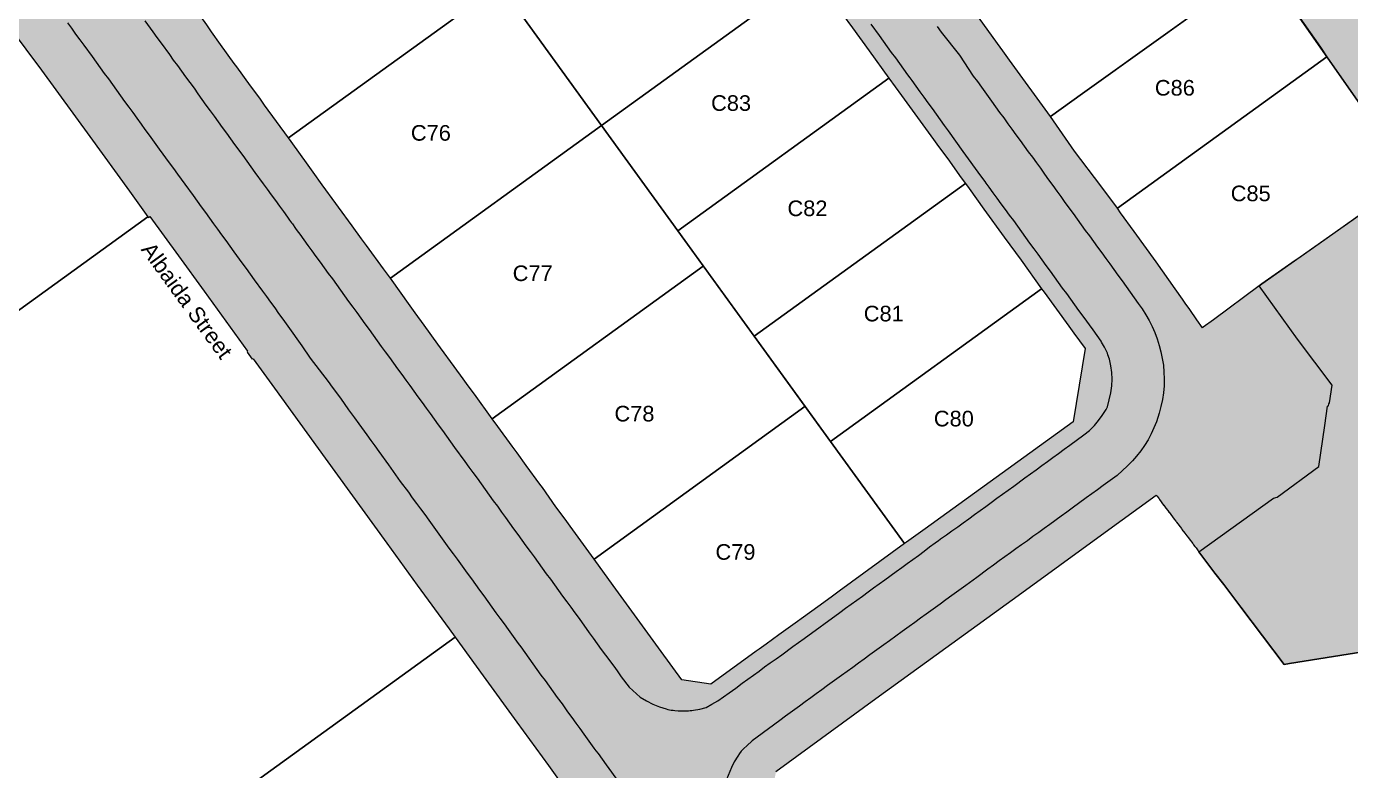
# Model space of a CAD drawing. Header units: metres. Extents: x 662613 to 666742, y 2728069 to 2732733.
# Drawn here: x 664559.8 to 664712.5, y 2730000.7 to 2730086.5 of the extents above; entities that cross this region are included whole.
import ezdxf
from ezdxf.enums import TextEntityAlignment as Align

# ---------------------------------------------------------------- set-up
doc = ezdxf.new("R2010")
doc.units = ezdxf.units.M
doc.header["$MEASUREMENT"] = 0
for name, color, linetype, lineweight in [('DQ_PLOT_ID', 252, 'Continuous', 18), ('DQ_Road_Name', 252, 'Continuous', 18), ('Rods Hatch_2024$0$DQ_ROADS', 8, 'Continuous', 13), ('Xref_DQ_MasterPlan_2024$0$DQ_PLOTS', 252, 'Continuous', 15), ('Xref_DQ_MasterPlan_2024$0$DQ_ROADS', 8, 'Continuous', 13)]:
    doc.layers.add(name, color=color, linetype=linetype, lineweight=lineweight)
doc.layers.add('Open area$0$INTENSIVE LANDSCAPING AND PLAZAS', color=7, linetype='Continuous', true_color=0xecf9e2)
doc.styles.add('DQ_Plot_ID', font='arial.ttf')
doc.styles.add('DQ_Plot_No', font='arial.ttf', dxfattribs={"height": 3})

# ---------------------------------------------------------------- blocks, each defined once
blk = doc.blocks.new('Xref_DQ_MasterPlan_2024$0$DQ_Roads_')
at = {"layer": 'Xref_DQ_MasterPlan_2024$0$DQ_ROADS'}
for points in [[(664573.446, 2730087.1429), (664574.3883, 2730085.8481), (664574.8584, 2730085.2136), (664575.3294, 2730084.5645), (664576.2915, 2730083.267), (664576.7475, 2730082.6077), (664577.2163, 2730081.9625), (664577.7087, 2730081.3175), (664578.1583, 2730080.6711), (664579.1383, 2730079.3714), (664579.5788, 2730078.7025), (664580.0411, 2730078.0643), (664580.5142, 2730077.4173), (664580.9888, 2730076.7709), (664581.469, 2730076.1295), (664581.9352, 2730075.4823), (664582.3988, 2730074.828), (664582.8642, 2730074.1757), (664583.3319, 2730073.526), (664583.7976, 2730072.888), (664584.7528, 2730071.6028), (664585.2208, 2730070.9419), (664585.6864, 2730070.2991), (664586.1537, 2730069.6436), (664587.0926, 2730068.3512), (664587.207, 2730068.1931), (664587.5611, 2730067.7038), (664588.0336, 2730067.0664), (664588.5131, 2730066.4144), (664588.9798, 2730065.7765), (664589.3251, 2730065.2946), (664589.445, 2730065.1274), (664589.9149, 2730064.4793), (664590.1548, 2730064.1565), (664590.3894, 2730063.8409), (664590.4733, 2730063.7195), (664590.8503, 2730063.1744), (664591.0327, 2730062.9289), (664591.3207, 2730062.5413), (664591.7864, 2730061.8802), (664592.269, 2730061.2386), (664592.7281, 2730060.594), (664593.1936, 2730059.9388), (664593.6696, 2730059.3009), (664594.1371, 2730058.6536), (664594.6146, 2730058.0073), (664595.0963, 2730057.3635), (664595.5564, 2730056.7128), (664596.0238, 2730056.0648), (664596.4911, 2730055.4166), (664596.9658, 2730054.7687), (664597.4388, 2730054.1233), (664597.9074, 2730053.4785), (664598.3779, 2730052.8252), (664598.8476, 2730052.1834), (664599.3255, 2730051.5299), (664599.7928, 2730050.8822), (664600.2593, 2730050.2355), (664600.7227, 2730049.5873), (664601.1973, 2730048.9422), (664601.6675, 2730048.2985), (664602.1325, 2730047.6548), (664602.6038, 2730047.0073), (664603.0859, 2730046.358), (664603.5531, 2730045.7104), (664604.0126, 2730045.0699), (664604.4851, 2730044.4194), (664604.958, 2730043.7693), (664605.4292, 2730043.1208), (664605.8972, 2730042.4736), (664606.3627, 2730041.8314), (664606.8343, 2730041.1804), (664607.3052, 2730040.5267), (664607.7732, 2730039.8817), (664608.2465, 2730039.2364), (664608.7144, 2730038.5867), (664609.1908, 2730037.94), (664610.3589, 2730036.3275), (664610.8354, 2730035.6678), (664611.3043, 2730035.0259), (664611.7803, 2730034.3801), (664612.2429, 2730033.7378), (664612.7144, 2730033.082), (664613.1839, 2730032.4366), (664613.6488, 2730031.795), (664614.1188, 2730031.1438), (664614.5907, 2730030.4876), (664615.0519, 2730029.844), (664615.5279, 2730029.1973), (664615.9968, 2730028.5465), (664616.4635, 2730027.9036), (664617.405, 2730026.5999), (664617.8832, 2730025.9403), (664618.3437, 2730025.3025), (664618.8159, 2730024.664), (664619.2937, 2730024.0096), (664619.7658, 2730023.3719), (664620.2281, 2730022.731), (664620.7025, 2730022.0736), (664621.1623, 2730021.4316), (664621.6369, 2730020.7787), (664622.1113, 2730020.1304), (664622.5737, 2730019.496), (664623.0532, 2730018.8625), (664623.5566, 2730018.2135), (664624.6886, 2730016.5705), (664625.162, 2730015.9259), (664625.6317, 2730015.2789), (664626.1084, 2730014.6293), (664626.5843, 2730013.9901), (664627.5548, 2730012.719), (664627.9504, 2730012.1788), (664628.3883, 2730011.4917), (664629.3092, 2730010.2714), (664630.5929, 2730009.1209), (664631.315, 2730008.6951), (664632.0576, 2730008.3263), (664632.8056, 2730008.0379), (664633.5782, 2730007.7776), (664633.7747, 2730007.7276), (664633.9734, 2730007.6808), (664634.1731, 2730007.6493), (664634.3744, 2730007.621), (664634.5718, 2730007.5974), (664634.9681, 2730007.5671), (664635.1669, 2730007.5604), (664635.9567, 2730007.5667), (664636.1529, 2730007.5659), (664636.3487, 2730007.5788), (664636.5513, 2730007.592), (664636.7389, 2730007.6208), (664637.4631, 2730007.7391), (664638.2058, 2730007.9354), (664638.8655, 2730008.3236), (664639.548, 2730008.7122), (664640.2015, 2730009.1615), (664640.8578, 2730009.6342), (664641.6247, 2730010.1883), (664642.366, 2730010.7382), (664643.0164, 2730011.2042), (664643.6606, 2730011.6894), (664644.3065, 2730012.1478), (664644.9453, 2730012.6207), (664645.5968, 2730013.0921), (664646.256, 2730013.552), (664646.9064, 2730014.0055), (664648.1999, 2730014.9674), (664648.8475, 2730015.4556), (664649.5015, 2730015.9047), (664653.63, 2730018.9107), (664654.2821, 2730019.3908), (664654.931, 2730019.848), (664655.5701, 2730020.3149), (664656.2197, 2730020.7949), (664656.8785, 2730021.2716), (664657.5123, 2730021.7345), (664658.801, 2730022.6715), (664660.0933, 2730023.6208), (664660.7543, 2730024.0764), (664661.3845, 2730024.5532), (664662.0355, 2730025.0177), (664662.7, 2730025.4915), (664663.3289, 2730025.9882), (664663.9732, 2730026.475), (664664.6133, 2730026.9347), (664664.7781, 2730027.0507), (664664.943, 2730027.1666), (664665.2396, 2730027.391), (664665.8976, 2730027.8686), (664666.5494, 2730028.3328), (664667.2054, 2730028.796), (664667.8482, 2730029.2496), (664668.4984, 2730029.7195), (664669.1481, 2730030.1864), (664669.7906, 2730030.6489), (664670.439, 2730031.1268), (664671.0823, 2730031.5971), (664671.7321, 2730032.0721), (664672.3767, 2730032.542), (664673.0265, 2730033.0104), (664673.6741, 2730033.4865), (664674.9652, 2730034.4213), (664675.6069, 2730034.9044), (664676.2605, 2730035.3675), (664676.9128, 2730035.8358), (664677.5591, 2730036.3039), (664678.1958, 2730036.7732), (664678.8395, 2730037.2532), (664679.5019, 2730037.7235), (664680.1434, 2730038.2061), (664681.7484, 2730039.3818), (664682.3996, 2730039.8735), (664682.7479, 2730040.2353), (664682.9725, 2730040.4687), (664683.3104, 2730040.8551), (664683.4611, 2730041.0275), (664683.8543, 2730041.6253), (664684.3303, 2730042.3073), (664684.4142, 2730042.4558), (664684.464, 2730042.6105), (664684.6781, 2730043.44), (664684.8671, 2730044.2247), (664684.9734, 2730045.0285), (664685.0356, 2730045.8134), (664685.0003, 2730046.5952), (664684.8865, 2730047.3639), (664684.7067, 2730048.1087), (664684.536, 2730048.6113), (664684.4643, 2730048.8224), (664684.1465, 2730049.5015), (664683.8052, 2730050.0819), (664683.7518, 2730050.1728), (664683.299, 2730050.8287), (664682.8214, 2730051.4795), (664681.6604, 2730053.0859), (664681.1849, 2730053.7287), (664680.7127, 2730054.3778), (664680.2486, 2730055.0268), (664679.7765, 2730055.6717), (664679.3006, 2730056.3201), (664678.3665, 2730057.6142), (664677.8952, 2730058.2638), (664677.4263, 2730058.9105), (664676.9552, 2730059.5589), (664676.4843, 2730060.2049), (664676.0124, 2730060.8536), (664675.5425, 2730061.5016), (664675.0755, 2730062.1456), (664674.6034, 2730062.7944), (664674.1337, 2730063.4401), (664673.6629, 2730064.0905), (664673.1859, 2730064.7351), (664672.7075, 2730065.3787), (664672.2229, 2730066.0237), (664671.7583, 2730066.6617), (664671.2905, 2730067.3123), (664670.8217, 2730067.9578), (664670.4958, 2730068.4105), (664670.3562, 2730068.6045), (664669.8812, 2730069.2561), (664667.8247, 2730072.0616), (664666.1439, 2730074.429), (664665.6901, 2730075.072), (664665.2232, 2730075.7198), (664664.759, 2730076.3673), (664664.2881, 2730077.0188), (664663.8174, 2730077.6673), (664663.3485, 2730078.3155), (664662.8859, 2730078.956), (664662.4107, 2730079.6095), (664661.9416, 2730080.2571), (664661.7118, 2730080.5695), (664661.4676, 2730080.9013), (664661.001, 2730081.5486), (664660.5244, 2730082.1987), (664660.0611, 2730082.8464), (664659.5911, 2730083.4932), (664659.1182, 2730084.1389), (664658.6517, 2730084.7827), (664658.1717, 2730085.4332), (664657.2377, 2730086.7309)], [(664664.8542, 2730086.4814), (664665.3105, 2730085.8422), (664667.425, 2730083.1675), (664668.9955, 2730080.7691), (664669.4772, 2730080.132), (664669.9556, 2730079.4809), (664671.1058, 2730077.879), (664671.5823, 2730077.2283), (664672.0453, 2730076.5659), (664672.526, 2730075.9283), (664672.9899, 2730075.2721), (664673.4465, 2730074.6348), (664673.922, 2730073.9827), (664674.4083, 2730073.3333), (664674.8719, 2730072.6832), (664675.3309, 2730072.0356), (664675.8212, 2730071.3963), (664676.3079, 2730070.7511), (664676.7718, 2730070.1217), (664677.2151, 2730069.4434), (664677.6873, 2730068.8094), (664678.1619, 2730068.1541), (664678.6235, 2730067.5005), (664679.1062, 2730066.8694), (664679.5695, 2730066.1998), (664680.5203, 2730064.9165), (664680.967, 2730064.2683), (664681.4494, 2730063.6178), (664681.9245, 2730062.9589), (664682.3923, 2730062.3227), (664682.8684, 2730061.6734), (664683.346, 2730061.0303), (664683.8307, 2730060.3874), (664684.2867, 2730059.7368), (664684.7387, 2730059.111), (664685.2218, 2730058.4422), (664685.6894, 2730057.7998), (664686.1645, 2730057.1404), (664686.6329, 2730056.496), (664687.1062, 2730055.8495), (664687.5599, 2730055.2048), (664688.0271, 2730054.5514), (664688.4735, 2730053.8997), (664688.9018, 2730053.2314), (664689.3019, 2730052.5542), (664689.6471, 2730051.8762), (664689.9459, 2730051.1773), (664690.2076, 2730050.4516), (664690.4455, 2730049.704), (664690.6424, 2730048.9526), (664690.8018, 2730048.1837), (664690.9252, 2730047.4055), (664690.9944, 2730046.6226), (664691.0214, 2730045.8336), (664691.0033, 2730045.0397), (664690.9278, 2730044.2448), (664690.8133, 2730043.4525), (664690.6488, 2730042.6611), (664690.4375, 2730041.8833), (664690.131, 2730040.8884), (664689.8405, 2730040.1768), (664689.516, 2730039.4921), (664689.1583, 2730038.8144), (664688.7609, 2730038.1665), (664688.3168, 2730037.542), (664687.8426, 2730036.9354), (664687.3696, 2730036.3904), (664686.7793, 2730035.8264), (664685.5973, 2730034.6968), (664683.9898, 2730033.5324), (664683.3397, 2730033.0509), (664682.6791, 2730032.58), (664682.0417, 2730032.1144), (664680.4229, 2730030.9404), (664679.7796, 2730030.4704), (664679.138, 2730030.0046), (664677.826, 2730029.0587), (664677.1893, 2730028.6027), (664676.5473, 2730028.127), (664675.8862, 2730027.6485), (664675.2453, 2730027.1825), (664674.5786, 2730026.7061), (664673.9178, 2730026.2457), (664673.2827, 2730025.7832), (664671.9905, 2730024.8424), (664671.3364, 2730024.3624), (664670.6999, 2730023.897), (664669.4054, 2730022.9539), (664668.1259, 2730022.0069), (664666.5122, 2730020.8489), (664665.8365, 2730020.3479), (664665.1854, 2730019.8765), (664663.5664, 2730018.7067), (664662.9173, 2730018.2271), (664662.2659, 2730017.7569), (664661.6005, 2730017.2826), (664660.7914, 2730016.6952), (664659.3276, 2730015.6257), (664658.6727, 2730015.16), (664657.0563, 2730014.008), (664656.4175, 2730013.527), (664655.7511, 2730013.0534), (664655.0991, 2730012.568), (664654.4732, 2730012.1052), (664653.8141, 2730011.6271), (664652.1987, 2730010.4794), (664651.5565, 2730009.9997), (664650.8978, 2730009.5142), (664650.2508, 2730009.0553), (664649.613, 2730008.5897), (664648.9573, 2730008.1066), (664647.3446, 2730006.9288), (664646.7127, 2730006.4634), (664645.4035, 2730005.4938), (664644.0891, 2730004.5347), (664643.5112, 2730004.0823), (664642.8985, 2730003.5137), (664642.5606, 2730003.2168), (664642.2393, 2730002.902), (664642.0278, 2730002.6209), (664641.8363, 2730002.3258), (664641.4409, 2730001.6829), (664641.1073, 2730001.0275), (664640.5444, 2729999.6278)], [(664628.1308, 2729999.3573), (664626.711, 2730001.3313), (664626.2298, 2730001.972), (664625.7643, 2730002.6233), (664625.5299, 2730002.9436), (664625.2955, 2730003.2639), (664624.1352, 2730004.863), (664623.6556, 2730005.513), (664623.213, 2730006.1506), (664622.7409, 2730006.8091), (664622.256, 2730007.4562), (664621.9321, 2730007.9067), (664621.6236, 2730008.3556), (664621.0499, 2730009.1079), (664620.6027, 2730009.7517), (664620.1421, 2730010.3939), (664619.6575, 2730011.0456), (664619.1874, 2730011.6897), (664618.7273, 2730012.3333), (664618.2611, 2730012.9749), (664617.7874, 2730013.6322), (664617.3192, 2730014.2818), (664616.8567, 2730014.9297), (664616.5701, 2730015.3417), (664615.3935, 2730016.9399), (664614.925, 2730017.5849), (664614.4545, 2730018.2312), (664613.9894, 2730018.8751), (664613.5169, 2730019.527), (664613.0448, 2730020.1795), (664612.5886, 2730020.8117), (664612.1037, 2730021.4681), (664611.6339, 2730022.1123), (664611.1699, 2730022.7666), (664610.6907, 2730023.4261), (664609.517, 2730025.0415), (664609.0437, 2730025.6837), (664608.5756, 2730026.3183), (664607.9962, 2730027.1233), (664607.4049, 2730027.922), (664606.2371, 2730029.5332), (664605.7767, 2730030.1888), (664605.3097, 2730030.8403), (664604.8286, 2730031.4743), (664604.3438, 2730032.1255), (664603.8992, 2730032.778), (664602.9485, 2730034.0186), (664601.6178, 2730035.9109), (664600.4835, 2730037.4695), (664600.0192, 2730038.1106), (664599.5619, 2730038.7365), (664599.099, 2730039.3719), (664598.1656, 2730040.672), (664597.693, 2730041.3303), (664596.9849, 2730042.2815), (664596.0597, 2730043.5972), (664595.0892, 2730044.8985), (664594.6306, 2730045.5324), (664592.5495, 2730048.2457), (664591.622, 2730049.6673), (664591.0473, 2730050.4653), (664590.5717, 2730051.119), (664589.4054, 2730052.7351), (664588.9342, 2730053.3856), (664588.4762, 2730054.0194), (664587.992, 2730054.6797), (664587.5207, 2730055.3272), (664587.0559, 2730055.9659), (664586.1085, 2730057.2693), (664585.6359, 2730057.9315), (664585.1748, 2730058.5578), (664584.7056, 2730059.2046), (664583.767, 2730060.4983), (664583.2886, 2730061.1478), (664582.8232, 2730061.7952), (664582.3519, 2730062.4446), (664581.8924, 2730063.1014), (664581.4166, 2730063.7391), (664580.9453, 2730064.392), (664580.4844, 2730065.0387), (664580.0123, 2730065.693), (664579.5385, 2730066.3342), (664579.0647, 2730066.9844), (664578.126, 2730068.2793), (664577.2683, 2730069.4426), (664576.7909, 2730070.0955), (664576.3233, 2730070.7418), (664575.1623, 2730072.3388), (664574.0009, 2730073.9485), (664573.5119, 2730074.6146), (664573.0725, 2730075.2278), (664572.5928, 2730075.8884), (664572.1118, 2730076.542), (664571.6377, 2730077.1913), (664571.1665, 2730077.8339), (664570.7029, 2730078.4814), (664570.2385, 2730079.1216), (664569.7711, 2730079.7751), (664569.3002, 2730080.4362), (664568.8242, 2730081.0764), (664568.3549, 2730081.7274), (664567.8863, 2730082.3759), (664567.4216, 2730083.0136), (664566.4575, 2730084.3179), (664565.9873, 2730084.9555), (664565.514, 2730085.6078), (664565.0324, 2730086.271), (664564.5831, 2730086.8999)]]:
    blk.add_lwpolyline(points, dxfattribs=at)
blk = doc.blocks.new('Xref_DQ_MasterPlan_2024')
at = {"layer": 'Xref_DQ_MasterPlan_2024$0$DQ_PLOTS'}
for points in [[(664732.55, 2730017.33), (664705.49, 2730013.02), (664704.87, 2730012.92), (664699.85, 2730019.53), (664697.88, 2730022.12), (664696.88, 2730023.45), (664695.03, 2730025.91), (664703.61, 2730032.08), (664704.05, 2730032.2), (664708.86, 2730035.73), (664709.55, 2730040.45), (664709.85, 2730042.71), (664709.98, 2730042.72), (664710.02, 2730042.97), (664710.1, 2730043.07), (664710.38, 2730045.12), (664706.4, 2730050.43), (664701.99, 2730056.59), (664702.3, 2730056.79), (664719.59, 2730068.97), (664702.34, 2730093.64)], [(664557.92, 2730086.3), (664561.55, 2730081.44), (664567.13, 2730073.79), (664571.7, 2730067.47), (664573.82, 2730064.51), (664573.82, 2730064.51), (664487.7, 2730002.22)], [(664487.7, 2730002.22), (664573.82, 2730064.51), (664573.86, 2730064.45), (664574.04, 2730064.57), (664577.34, 2730060.02), (664580.32, 2730055.94), (664585.31, 2730049.03), (664585.27, 2730049), (664585.31, 2730048.95), (664585.25, 2730048.91), (664585.84, 2730048.1), (664585.88, 2730048.14), (664585.9, 2730048.12), (664585.94, 2730048.15), (664588.41, 2730044.76), (664594.26, 2730036.69), (664601.38, 2730026.89), (664604.87, 2730022.05), (664608.56, 2730017.02), (664609.25, 2730016.06), (664520.16, 2729951.62)], [(664646.25, 2730000.55), (664657.78, 2730008.97), (664674.62, 2730021.18), (664683.38, 2730027.55), (664686.18, 2730029.59), (664690.1, 2730032.43), (664690.1, 2730032.43), (664690.12, 2730032.41), (664690.16, 2730032.35), (664690.17, 2730032.34), (664690.2, 2730032.3), (664690.43, 2730032), (664690.48, 2730031.93), (664690.96, 2730031.29), (664690.98, 2730031.26), (664691.22, 2730030.94), (664691.43, 2730030.67), (664691.57, 2730030.48), (664691.59, 2730030.46), (664691.97, 2730029.95), (664691.99, 2730029.93), (664692.17, 2730029.68), (664692.35, 2730029.45), (664692.39, 2730029.4), (664692.45, 2730029.31), (664693, 2730028.58), (664693.05, 2730028.52), (664693.07, 2730028.49), (664693.42, 2730028.03), (664693.65, 2730027.73), (664693.82, 2730027.5), (664693.9, 2730027.4), (664694.32, 2730026.84), (664694.41, 2730026.72), (664694.57, 2730026.51), (664694.69, 2730026.36), (664694.87, 2730026.11), (664694.95, 2730026.01), (664694.99, 2730025.95), (664695.02, 2730025.92), (664695.03, 2730025.91), (664696.88, 2730023.45), (664697.88, 2730022.12), (664699.85, 2730019.53), (664704.87, 2730012.92), (664705.49, 2730013.02), (664732.55, 2730017.33)], [(664520.16, 2729951.62), (664609.25, 2730016.06), (664612.47, 2730011.6), (664616.37, 2730006.26), (664620.01, 2730001.25), (664622.98, 2729997.11)]]:
    blk.add_lwpolyline(points, dxfattribs=at)
for points in [[(664614.39, 2730091.25), (664590.04, 2730073.63), (664587.27, 2730077.4), (664586.73, 2730078.21), (664585.65, 2730079.65), (664584.07, 2730081.82), (664583.77, 2730082.22), (664582.2, 2730084.41), (664581.16, 2730085.88), (664580.6, 2730086.67), (664578.94, 2730089.03), (664578.35, 2730089.86), (664602.67, 2730107.45), (664614.39, 2730091.25)], [(664667.87, 2730089.93), (664692.25, 2730107.56), (664698.19, 2730099.4), (664702.25, 2730093.8), (664702.34, 2730093.64), (664681.61, 2730078.74), (664677.91, 2730076.08), (664673.2, 2730082.59), (664672.43, 2730083.67), (664672.11, 2730084.11), (664669.28, 2730087.99), (664669.14, 2730088.18), (664669.02, 2730088.34), (664668.91, 2730088.51), (664667.87, 2730089.93)], [(664650.46, 2730092.65), (664650.45, 2730092.65), (664626.14, 2730075.06), (664617.06, 2730087.59), (664635.71, 2730101.03), (664638.83, 2730096.8), (664644.46, 2730100.91), (664646.46, 2730098.18), (664648.4, 2730095.52), (664649.97, 2730093.34), (664650.46, 2730092.65)], [(664709.79, 2730082.99), (664685.62, 2730065.51), (664683.72, 2730068.12), (664680.66, 2730072.12), (664677.91, 2730076.08), (664681.61, 2730078.74), (664689.55, 2730084.44), (664693.73, 2730087.45), (664702.34, 2730093.64), (664709.03, 2730084.08), (664709.79, 2730082.99)], [(664659.28, 2730080.52), (664634.94, 2730062.91), (664626.14, 2730075.06), (664650.45, 2730092.65), (664650.46, 2730092.65), (664650.93, 2730092), (664652.7, 2730089.59), (664655.07, 2730086.32), (664657, 2730083.67), (664659.28, 2730080.52)], [(664617.06, 2730087.59), (664626.14, 2730075.06), (664601.78, 2730057.44), (664601, 2730058.53), (664599.03, 2730061.21), (664598.46, 2730062.01), (664597.39, 2730063.48), (664595.81, 2730065.63), (664595.5, 2730066.05), (664593.93, 2730068.21), (664592.86, 2730069.67), (664592.29, 2730070.47), (664590.35, 2730073.2), (664590.04, 2730073.63), (664614.39, 2730091.25), (664617.05, 2730087.58), (664617.06, 2730087.59)], [(664685.62, 2730065.51), (664709.79, 2730082.99), (664714.62, 2730076.07), (664717.66, 2730071.73), (664719.59, 2730068.97), (664708.89, 2730061.43), (664706.8, 2730059.96), (664706.44, 2730059.7), (664706.14, 2730059.49), (664702.3, 2730056.79), (664701.99, 2730056.59), (664696.69, 2730052.66), (664695.53, 2730051.79), (664695.42, 2730051.72), (664694.78, 2730052.66), (664693.97, 2730053.84), (664693.45, 2730054.59), (664693.15, 2730055.02), (664692.28, 2730056.24), (664690.08, 2730059.32), (664687.55, 2730062.84), (664686, 2730064.99), (664685.62, 2730065.51)], [(664668.1, 2730068.38), (664643.74, 2730050.76), (664634.94, 2730062.91), (664659.28, 2730080.52), (664660.71, 2730078.53), (664664.43, 2730073.43), (664665.01, 2730072.64), (664666.05, 2730071.2), (664667.62, 2730069.03), (664668.1, 2730068.38)], [(664637.87, 2730058.86), (664637.85, 2730058.85), (664613.52, 2730041.25), (664611.47, 2730044.07), (664610.76, 2730045.05), (664610.18, 2730045.85), (664609.14, 2730047.28), (664607.57, 2730049.44), (664607.26, 2730049.86), (664605.69, 2730052.03), (664604.64, 2730053.46), (664604.07, 2730054.26), (664601.78, 2730057.44), (664626.14, 2730075.06), (664634.94, 2730062.91), (664637.87, 2730058.86)], [(664676.89, 2730056.23), (664652.54, 2730038.62), (664643.74, 2730050.76), (664668.1, 2730068.38), (664668.52, 2730067.81), (664670.23, 2730065.42), (664672.58, 2730062.18), (664674.51, 2730059.52), (664676.89, 2730056.23)], [(664649.6, 2730042.67), (664649.57, 2730042.64), (664625.27, 2730025.06), (664622.51, 2730028.87), (664621.93, 2730029.66), (664620.88, 2730031.1), (664619.33, 2730033.3), (664619.01, 2730033.71), (664617.43, 2730035.86), (664616.4, 2730037.3), (664615.83, 2730038.09), (664614.19, 2730040.33), (664613.52, 2730041.25), (664637.85, 2730058.85), (664637.87, 2730058.86), (664643.74, 2730050.76), (664649.6, 2730042.67)], [(664661.07, 2730026.84), (664652.54, 2730038.62), (664676.89, 2730056.23), (664677.18, 2730055.83), (664680.04, 2730051.91), (664680.6, 2730051.12), (664681.89, 2730049.34), (664680.54, 2730040.89), (664663.46, 2730028.56), (664661.29, 2730027), (664661.07, 2730026.84)], [(664625.27, 2730025.06), (664649.57, 2730042.64), (664649.6, 2730042.67), (664652.54, 2730038.62), (664661.07, 2730026.84), (664653.54, 2730021.35), (664652.77, 2730020.79), (664651.33, 2730019.73), (664649.15, 2730018.17), (664648.74, 2730017.87), (664646.56, 2730016.31), (664645.1, 2730015.24), (664644.31, 2730014.68), (664643.97, 2730014.44), (664638.75, 2730010.62), (664635.38, 2730011.14), (664633.01, 2730014.4), (664627.49, 2730022), (664625.27, 2730025.06)]]:
    blk.add_lwpolyline(points, close=True, dxfattribs=at)
blk.add_blockref('Xref_DQ_MasterPlan_2024$0$DQ_Roads_', (0, 0))
blk = doc.blocks.new('Open area')
at = {"layer": 'Open area$0$INTENSIVE LANDSCAPING AND PLAZAS'}
blk.add_hatch(color=256, dxfattribs=at).paths.add_polyline_path([(664870.89, 2729979.18), (664870.32, 2729979.6), (664869.75, 2729980.03), (664867.1, 2729976.38), (664860.95, 2729967.92), (664857.5, 2729963.17), (664855.93, 2729960.97), (664852.58, 2729956.3), (664851.48, 2729957.14), (664851.37, 2729956.98), (664849.45, 2729954.14), (664848.9, 2729953.4), (664844.75, 2729947.51), (664843.89, 2729946.29), (664843.13, 2729945.21), (664841.21, 2729942.49), (664839.89, 2729940.61), (664839.68, 2729940.35), (664833.88, 2729932.12), (664788.41, 2729960.8), (664786.73, 2729973), (664786, 2729977.84), (664784.3, 2729988.89), (664783.67, 2729992.97), (664778.75, 2730024.97), (664760.14, 2730021.89), (664738.02, 2730018.23), (664733.15, 2730017.42), (664732.55, 2730017.33), (664705.49, 2730013.02), (664704.87, 2730012.92), (664699.85, 2730019.53), (664697.88, 2730022.12), (664696.88, 2730023.45), (664695.03, 2730025.91), (664703.61, 2730032.08), (664704.05, 2730032.2), (664708.86, 2730035.73), (664709.55, 2730040.45), (664709.85, 2730042.71), (664709.98, 2730042.72), (664710.02, 2730042.97), (664710.1, 2730043.07), (664710.38, 2730045.12), (664706.4, 2730050.43), (664701.99, 2730056.59), (664702.3, 2730056.79), (664719.59, 2730068.97), (664702.34, 2730093.64), (664702.25, 2730093.8), (664698.19, 2730099.4), (664685.38, 2730117.03), (664674.63, 2730131.83), (664669.47, 2730138.94), (664666.2, 2730143.46), (664636.56, 2730184.37), (664635.27, 2730186.16), (664611.61, 2730181.75), (664607.73, 2730206.38), (664614.83, 2730207.56), (664625.99, 2730209.43), (664646.25, 2730212.82), (664659.79, 2730215.08), (664661.11, 2730206.71), (664661.55, 2730203.98), (664663.28, 2730193.02), (664665.18, 2730181.04), (664665.32, 2730180.15), (664665.36, 2730180.13), (664670.98, 2730176.09), (664679.65, 2730170.31), (664681.99, 2730156.81), (664693.58, 2730148.36), (664721.96, 2730153.02), (664726.06, 2730153.7), (664756.09, 2730158.63), (664762.8, 2730159.73), (664763.39, 2730156.01), (664764.98, 2730146.02), (664768.55, 2730123.57), (664769.11, 2730120.01), (664771.88, 2730117.98), (664780.6, 2730111.6), (664798.26, 2730114.52), (664798.33, 2730114.53), (664798.36, 2730114.54), (664798.75, 2730112.31), (664805.74, 2730113.41), (664807.86, 2730099.37), (664817.38, 2730092.44), (664829.58, 2730083.64), (664852.53, 2730066.92), (664858.9, 2730062.34), (664880.1, 2730046.89), (664884.63, 2730043.65), (664896.15, 2730035.23), (664898.32, 2730033.7), (664905.34, 2730028.59), (664904.77, 2730028.49), (664904.54, 2730028.19), (664904.46, 2730028.07), (664904.17, 2730027.67), (664898.59, 2730019.36), (664895.93, 2730015.62), (664892.97, 2730011.45), (664892.05, 2730009.95), (664889.58, 2730005.94), (664888.34, 2730003.92), (664888.26, 2730003.81), (664887.88, 2730003.3), (664887.69, 2730003.04), (664886.16, 2730000.98), (664885.3, 2729999.82), (664882.57, 2729996.14), (664873.85, 2729983.28), (664870.89, 2729979.18)], flags=0)
blk = doc.blocks.new('Rods Hatch_2024')
at = {"layer": 'Rods Hatch_2024$0$DQ_ROADS'}
h = blk.add_hatch(color=254, dxfattribs=at)
h.dxf.hatch_style = 1
h.paths.add_polyline_path([(664633.01, 2730014.4), (664627.49, 2730022), (664625.27, 2730025.06), (664622.51, 2730028.87), (664621.93, 2730029.66), (664620.88, 2730031.1), (664619.33, 2730033.3), (664619.01, 2730033.71), (664617.43, 2730035.86), (664616.4, 2730037.3), (664615.83, 2730038.09), (664614.19, 2730040.33), (664613.52, 2730041.25), (664611.47, 2730044.07), (664610.76, 2730045.05), (664610.18, 2730045.85), (664609.14, 2730047.28), (664607.57, 2730049.44), (664607.26, 2730049.86), (664605.69, 2730052.03), (664604.64, 2730053.46), (664604.07, 2730054.26), (664601.78, 2730057.44), (664601, 2730058.53), (664599.03, 2730061.21), (664598.46, 2730062.01), (664597.39, 2730063.48), (664595.81, 2730065.63), (664595.5, 2730066.05), (664593.93, 2730068.21), (664592.86, 2730069.67), (664592.29, 2730070.47), (664590.35, 2730073.2), (664590.04, 2730073.63), (664587.27, 2730077.4), (664586.73, 2730078.21), (664585.65, 2730079.65), (664584.07, 2730081.82), (664583.77, 2730082.22), (664582.2, 2730084.41), (664581.16, 2730085.88), (664580.6, 2730086.67), (664578.94, 2730089.03), (664578.35, 2730089.86), (664578.18, 2730090.1), (664576.47, 2730092.36), (664575.72, 2730093.44), (664574.71, 2730094.85), (664572.1, 2730098.47), (664571.63, 2730099.14), (664570.16, 2730101.27), (664568.06, 2730104.27), (664567.77, 2730104.95), (664567.19, 2730106.4), (664566.88, 2730107.27), (664566.53, 2730108.4), (664566.41, 2730108.98), (664566.14, 2730110.58), (664565.99, 2730111.67), (664565.86, 2730113), (664565.88, 2730114.27), (664565.96, 2730115.57), (664566.34, 2730117.9), (664566.69, 2730119.37), (664566.9, 2730120.09), (664567.42, 2730121.52), (664567.85, 2730122.51), (664568.21, 2730123.22), (664568.59, 2730124.01), (664569.07, 2730124.82), (664569.78, 2730125.97), (664570.62, 2730127.18), (664571.71, 2730128.77), (664572.22, 2730129.51), (664573.05, 2730130.72), (664573.74, 2730131.72), (664574.48, 2730132.84), (664575.46, 2730134.3), (664576.05, 2730135.2), (664576.99, 2730136.58), (664578.49, 2730138.77), (664578.79, 2730139.21), (664580.3, 2730141.45), (664581.27, 2730142.91), (664581.84, 2730143.73), (664583.19, 2730145.74), (664583.43, 2730146.1), (664584.23, 2730147.3), (664585.19, 2730148.69), (664586.18, 2730150.18), (664586.67, 2730150.88), (664587.21, 2730151.68), (664588.21, 2730153.16), (664589.71, 2730155.36), (664589.99, 2730155.81), (664591.48, 2730158.02), (664592.46, 2730159.48), (664593.03, 2730160.29), (664594.48, 2730162.44), (664594.65, 2730162.69), (664595.52, 2730163.97), (664597.13, 2730166.39), (664597.85, 2730167.54), (664599.04, 2730169.31), (664600.65, 2730171.71), (664602.05, 2730173.79), (664602.54, 2730174.5), (664603.98, 2730176.63), (664605.55, 2730178.96), (664606.77, 2730180.68), (664606.95, 2730180.98), (664609.99, 2730181.47), (664611.61, 2730181.75), (664607.73, 2730206.38), (664603.05, 2730205.66), (664602.41, 2730209.86), (664601.71, 2730214.23), (664600.63, 2730220.93), (664600.04, 2730224.79), (664599.31, 2730229.33), (664598.51, 2730234.3), (664596.59, 2730246.64), (664595.78, 2730252.02), (664595.25, 2730256.11), (664595.31, 2730257.34), (664595.45, 2730259.45), (664595.47, 2730260.12), (664595.64, 2730261.21), (664595.97, 2730262.49), (664596.37, 2730263.47), (664597.34, 2730264.91), (664604.82, 2730266.1), (664602.32, 2730284.33), (664597.99, 2730283.65), (664595.59, 2730283.27), (664591.62, 2730282.64), (664590.45, 2730282.45), (664587.05, 2730281.91), (664582.33, 2730281.17), (664572.92, 2730279.69), (664571.19, 2730279.42), (664569.93, 2730279.22), (664566.85, 2730278.74), (664565.07, 2730278.46), (664563.97, 2730278.28), (664557.08, 2730277.18), (664551.26, 2730276.28), (664541.5, 2730274.74), (664536.04, 2730273.87), (664534.23, 2730273.58), (664529.08, 2730272.74), (664526.99, 2730272.41), (664526.47, 2730272.33), (664526.11, 2730272.27), (664524.94, 2730272.09), (664518.03, 2730271.02), (664516.67, 2730270.81), (664513.91, 2730270.38), (664512.17, 2730270.1), (664507.65, 2730269.39), (664504.02, 2730268.82), (664498.4, 2730267.93), (664495.7, 2730267.5), (664493.96, 2730267.23), (664491.71, 2730266.88), (664490.72, 2730266.72), (664490.72, 2730266.69), (664490.33, 2730266.63), (664490.27, 2730266.63), (664490.02, 2730266.87), (664489.44, 2730267.44), (664488.93, 2730267.97), (664488.56, 2730268.43), (664488.06, 2730269.1), (664487.59, 2730269.89), (664487.32, 2730270.44), (664487.17, 2730270.8), (664486.8, 2730271.71), (664486.44, 2730272.61), (664486.21, 2730273.24), (664485.98, 2730273.91), (664485.6, 2730275.2), (664485.4, 2730276.18), (664484.94, 2730278.75), (664484.77, 2730279.76), (664484.59, 2730280.94), (664484.4, 2730282.09), (664484.17, 2730283.54), (664483.96, 2730284.92), (664483.75, 2730286.18), (664483.45, 2730288.09), (664483.24, 2730289.4), (664482.92, 2730291.43), (664482.72, 2730292.68), (664482.52, 2730293.95), (664482.3, 2730295.33), (664482.15, 2730296.27), (664481.79, 2730298.52), (664481.59, 2730299.78), (664481.32, 2730301.55), (664478.51, 2730319.53), (664478.02, 2730322.6), (664477.68, 2730324.76), (664477.4, 2730326.54), (664477.29, 2730327.15), (664477.18, 2730327.82), (664476.71, 2730330.72), (664476.35, 2730333.05), (664475.93, 2730335.61), (664475.63, 2730337.52), (664475.45, 2730338.7), (664475.02, 2730341.33), (664474.7, 2730343.37), (664474.45, 2730345), (664474.39, 2730345.38), (664473.94, 2730348.15), (664473.58, 2730350.45), (664473.4, 2730351.59), (664473.14, 2730353.26), (664473.05, 2730353.86), (664472.86, 2730355.02), (664472.68, 2730356.17), (664472.61, 2730356.61), (664472.48, 2730357.41), (664472.29, 2730358.63), (664472.07, 2730360.03), (664471.91, 2730361.01), (664471.72, 2730362.18), (664471.5, 2730363.56), (664471.37, 2730364.44), (664471.32, 2730364.73), (664471.19, 2730365.58), (664470.79, 2730368.09), (664470.48, 2730369.97), (664470.14, 2730372.16), (664470.05, 2730372.72), (664469.87, 2730373.88), (664469.8, 2730374.3), (664469.69, 2730375), (664469.46, 2730376.37), (664468.8, 2730380.54), (664468.36, 2730383.34), (664468.17, 2730384.45), (664468.06, 2730385.1), (664467.33, 2730389.81), (664467.28, 2730390.07), (664467.08, 2730391.59), (664466.84, 2730393.08), (664466.41, 2730395.74), (664466.05, 2730398.09), (664465.64, 2730400.54), (664465.11, 2730403.86), (664465.06, 2730404.18), (664464.75, 2730406.15), (664464.5, 2730407.89), (664464.29, 2730409.06), (664464.22, 2730409.48), (664464.17, 2730409.77), (664463.44, 2730414.36), (664463.29, 2730415.32), (664462.84, 2730418.17), (664462.26, 2730421.87), (664487.99, 2730426.5), (664488.75, 2730426.63), (664489.64, 2730426.77), (664490.48, 2730426.82), (664491.05, 2730426.83), (664491.84, 2730426.82), (664492.72, 2730426.75), (664494.32, 2730426.54), (664495.14, 2730426.39), (664496, 2730426.18), (664497.25, 2730425.84), (664498.63, 2730425.35), (664499.01, 2730425.16), (664499.52, 2730424.83), (664502.04, 2730423.19), (664506.17, 2730420.34), (664509.49, 2730418.01), (664512.31, 2730416.04), (664516.74, 2730412.93), (664525.16, 2730422.26), (664523, 2730423.75), (664521.9, 2730424.52), (664519.22, 2730426.37), (664519.15, 2730426.42), (664518.06, 2730427.19), (664516.78, 2730428.1), (664513.43, 2730430.43), (664509.45, 2730433.19), (664506.76, 2730435.01), (664504.2, 2730436.39), (664503.99, 2730436.49), (664503.35, 2730436.86), (664502.66, 2730437.21), (664502.51, 2730437.28), (664501.9, 2730437.54), (664501.32, 2730437.79), (664501.11, 2730437.86), (664500.48, 2730438.07), (664498.61, 2730438.6), (664497.43, 2730438.88), (664496.55, 2730439.04), (664495.82, 2730439.15), (664495.03, 2730439.23), (664494.42, 2730439.29), (664493.15, 2730439.37), (664492.36, 2730439.4), (664489.2, 2730439.25), (664488.52, 2730439.16), (664488.31, 2730439.14), (664488, 2730439.1), (664487.64, 2730439.05), (664487.2, 2730438.98), (664486.85, 2730438.93), (664485.39, 2730438.7), (664479.2, 2730437.71), (664478.22, 2730437.56), (664473.63, 2730436.84), (664470.06, 2730436.28), (664460.24, 2730434.73), (664459.51, 2730439.49), (664457.98, 2730449.17), (664457.18, 2730454.25), (664456.91, 2730455.96), (664455.35, 2730465.84), (664455.23, 2730466.61), (664454.74, 2730469.7), (664454.02, 2730474.13), (664453.98, 2730474.57), (664452.4, 2730484.2), (664451.44, 2730490.17), (664449.52, 2730502.41), (664448.52, 2730508.65), (664448.08, 2730511.45), (664447.72, 2730513.68), (664447.33, 2730516.15), (664428.86, 2730516.15), (664428.94, 2730515.63), (664429.24, 2730513.77), (664429.3, 2730513.34), (664430.08, 2730508.45), (664430.29, 2730507.17), (664431.06, 2730502.34), (664431.47, 2730499.71), (664431.86, 2730497.26), (664432.32, 2730494.36), (664432.65, 2730492.26), (664432.91, 2730490.6), (664433.52, 2730486.53), (664433.55, 2730486.54), (664433.55, 2730486.51), (664435.94, 2730471.4), (664438.64, 2730454.32), (664442.6, 2730429.37), (664445.34, 2730412.07), (664448.99, 2730388.97), (664449.69, 2730384.51), (664450.54, 2730379.14), (664451.34, 2730374.11), (664451.76, 2730371.44), (664451.89, 2730370.56), (664452.21, 2730368.56), (664452.28, 2730368.11), (664452.53, 2730366.51), (664452.66, 2730365.67), (664452.78, 2730364.93), (664453.06, 2730363.11), (664453.53, 2730360.22), (664454.08, 2730356.75), (664454.37, 2730354.98), (664454.66, 2730353.16), (664454.79, 2730352.34), (664455.15, 2730350.09), (664455.69, 2730346.67), (664456.17, 2730343.56), (664456.34, 2730342.5), (664458.04, 2730331.74), (664458.42, 2730329.31), (664458.58, 2730328.29), (664458.73, 2730327.38), (664458.99, 2730325.73), (664459.49, 2730322.55), (664460.13, 2730318.54), (664460.37, 2730317.03), (664460.9, 2730313.63), (664461.22, 2730311.6), (664461.58, 2730309.37), (664462.27, 2730304.94), (664462.62, 2730302.72), (664462.99, 2730300.4), (664463.53, 2730297.01), (664464.24, 2730292.57), (664464.77, 2730289.24), (664465.26, 2730286.17), (664465.59, 2730284.07), (664465.97, 2730281.7), (664466.39, 2730279.04), (664466.75, 2730276.71), (664467.03, 2730274.83), (664467.25, 2730272.71), (664467.3, 2730272.09), (664467.36, 2730271.19), (664467.36, 2730269.83), (664467.31, 2730268.73), (664467.26, 2730267.92), (664467.08, 2730266.69), (664466.91, 2730265.78), (664466.63, 2730264.93), (664466.38, 2730264.33), (664465.89, 2730263.47), (664465.35, 2730262.62), (664464.62, 2730262.51), (664445.88, 2730259.58), (664440.87, 2730259.04), (664440.9, 2730258.79), (664437.39, 2730258.23), (664435.02, 2730257.86), (664437.1, 2730239.58), (664441.27, 2730240.24), (664446.72, 2730241.09), (664461.29, 2730243.39), (664475.29, 2730245.62), (664483.04, 2730247.02), (664491.81, 2730248.41), (664499.02, 2730249.53), (664506.3, 2730250.75), (664511.86, 2730251.62), (664515.88, 2730252.21), (664521.43, 2730253.12), (664529.6, 2730254.38), (664544.06, 2730256.82), (664553.36, 2730258.18), (664559.55, 2730259.1), (664567.88, 2730260.42), (664571.84, 2730261.18), (664573.16, 2730260.59), (664574.9, 2730258.2), (664575.77, 2730256.41), (664576.59, 2730254.37), (664577.17, 2730252.27), (664577.55, 2730249.78), (664578.47, 2730244.01), (664579.12, 2730239.98), (664579.6, 2730236.66), (664579.98, 2730234.25), (664580.66, 2730230.29), (664581.13, 2730227.07), (664581.57, 2730224.46), (664581.92, 2730222.07), (664582.3, 2730219.67), (664582.76, 2730217.14), (664583.02, 2730215.49), (664583.15, 2730214.57), (664583.57, 2730211.84), (664583.99, 2730209.25), (664584.64, 2730205.15), (664585.11, 2730202.16), (664585.52, 2730199.14), (664585.67, 2730197.94), (664585.74, 2730196.91), (664585.77, 2730195.13), (664585.78, 2730193.1), (664585.63, 2730191.32), (664585.36, 2730189), (664585.07, 2730186.99), (664573.66, 2730164.92), (664565.2, 2730152.33), (664559.92, 2730144.47), (664559.26, 2730143.51), (664557.87, 2730141.45), (664556.02, 2730138.71), (664554.67, 2730136.71), (664553.66, 2730135.11), (664550.47, 2730129.49), (664548.87, 2730125.07), (664548.32, 2730122.52), (664548.06, 2730121.28), (664547.74, 2730119.6), (664547.55, 2730117.97), (664547.36, 2730116.54), (664547.34, 2730114.16), (664547.29, 2730111.91), (664547.44, 2730110.04), (664547.65, 2730108.28), (664547.87, 2730106.98), (664548.33, 2730104.63), (664549.27, 2730101.51), (664549.81, 2730099.93), (664550.86, 2730097.24), (664551.85, 2730095.25), (664552.76, 2730093.53), (664553.89, 2730092.07), (664555.59, 2730089.88), (664557.92, 2730086.3), (664561.55, 2730081.44), (664567.13, 2730073.79), (664571.7, 2730067.47), (664573.86, 2730064.45), (664574.04, 2730064.57), (664577.34, 2730060.02), (664580.32, 2730055.94), (664585.31, 2730049.03), (664585.84, 2730048.1), (664585.92, 2730048.17), (664588.41, 2730044.76), (664594.26, 2730036.69), (664601.38, 2730026.89), (664604.87, 2730022.05), (664608.56, 2730017.02), (664609.25, 2730016.06), (664612.47, 2730011.6), (664616.37, 2730006.26), (664620.01, 2730001.25), (664622.98, 2729997.11), (664626.47, 2729992.29), (664628.02, 2729990.14), (664631.83, 2729984.86), (664633.2, 2729982.99), (664648.88, 2729992.53), (664648.2, 2729993.45), (664646.95, 2729995.18), (664645.62, 2729997.15), (664646.25, 2730000.55), (664657.78, 2730008.97), (664674.62, 2730021.18), (664683.38, 2730027.55), (664686.18, 2730029.59), (664690.1, 2730032.43), (664690.12, 2730032.41), (664690.12, 2730032.41), (664690.16, 2730032.35), (664690.43, 2730032), (664690.96, 2730031.29), (664691.22, 2730030.94), (664691.43, 2730030.67), (664691.57, 2730030.48), (664691.97, 2730029.95), (664692.39, 2730029.4), (664692.39, 2730029.4), (664693, 2730028.58), (664693.05, 2730028.52), (664693.07, 2730028.49), (664693.42, 2730028.03), (664693.65, 2730027.73), (664693.82, 2730027.5), (664693.9, 2730027.4), (664694.32, 2730026.84), (664694.41, 2730026.72), (664694.57, 2730026.51), (664694.69, 2730026.36), (664695.03, 2730025.91), (664703.61, 2730032.08), (664704.05, 2730032.2), (664708.86, 2730035.73), (664709.55, 2730040.45), (664709.85, 2730042.71), (664709.98, 2730042.72), (664710.02, 2730042.97), (664710.1, 2730043.07), (664710.38, 2730045.12), (664706.4, 2730050.43), (664701.99, 2730056.59), (664696.69, 2730052.66), (664695.53, 2730051.79), (664695.42, 2730051.72), (664694.78, 2730052.66), (664693.97, 2730053.84), (664693.45, 2730054.59), (664693.15, 2730055.02), (664692.28, 2730056.24), (664690.08, 2730059.32), (664687.55, 2730062.84), (664686, 2730064.99), (664685.62, 2730065.51), (664683.72, 2730068.12), (664680.66, 2730072.12), (664677.91, 2730076.08), (664673.2, 2730082.59), (664672.43, 2730083.67), (664672.11, 2730084.11), (664669.28, 2730087.99), (664669.1, 2730088.24), (664668.91, 2730088.51), (664667.87, 2730089.93), (664666.08, 2730092.39), (664665.76, 2730092.82), (664664.95, 2730093.94), (664659.06, 2730102.07), (664658.35, 2730103.05), (664656.66, 2730105.39), (664646.58, 2730098.01), (664648.4, 2730095.52), (664649.97, 2730093.34), (664650.46, 2730092.65), (664650.93, 2730092), (664652.7, 2730089.59), (664655.07, 2730086.32), (664657, 2730083.67), (664659.28, 2730080.52), (664660.71, 2730078.53), (664664.43, 2730073.43), (664665.01, 2730072.64), (664666.05, 2730071.2), (664667.62, 2730069.03), (664668.1, 2730068.38), (664668.52, 2730067.81), (664670.23, 2730065.42), (664672.58, 2730062.18), (664674.51, 2730059.52), (664677.18, 2730055.83), (664680.04, 2730051.91), (664680.6, 2730051.12), (664681.89, 2730049.34), (664680.54, 2730040.89), (664663.46, 2730028.56), (664661.29, 2730027), (664661.07, 2730026.84), (664653.54, 2730021.35), (664652.77, 2730020.79), (664651.33, 2730019.73), (664649.15, 2730018.17), (664648.74, 2730017.87), (664646.56, 2730016.31), (664645.1, 2730015.24), (664644.31, 2730014.68), (664643.97, 2730014.44), (664638.75, 2730010.62), (664635.38, 2730011.14)])

msp = doc.modelspace()

# ---------------------------------------------------------------- block references
for name in ['Xref_DQ_MasterPlan_2024', 'Open area', 'Rods Hatch_2024']:
    msp.add_blockref(name, (0, 0))

# ---------------------------------------------------------------- texts
at = {"layer": 'DQ_PLOT_ID', "style": 'DQ_Plot_ID'}
for s, p in [('C86', (664692.25, 2730078.51)), ('C83', (664641.07, 2730076.75)), ('C76', (664606.45, 2730073.31)), ('C85', (664701, 2730066.33)), ('C82', (664649.88, 2730064.61)), ('C77', (664618.19, 2730057.12)), ('C81', (664658.68, 2730052.47)), ('C78', (664629.93, 2730040.93)), ('C80', (664666.76, 2730040.36)), ('C79', (664641.58, 2730024.98))]:
    msp.add_text(s, height=1.8, dxfattribs=at).set_placement(p, align=Align.CENTER)
at = {"layer": 'DQ_Road_Name', "style": 'DQ_Plot_No'}
msp.add_text('Albaida Street', height=1.8, rotation=306, dxfattribs=at).set_placement((664577.59, 2730054.36), align=Align.CENTER)

doc.saveas('drawing.dxf')
